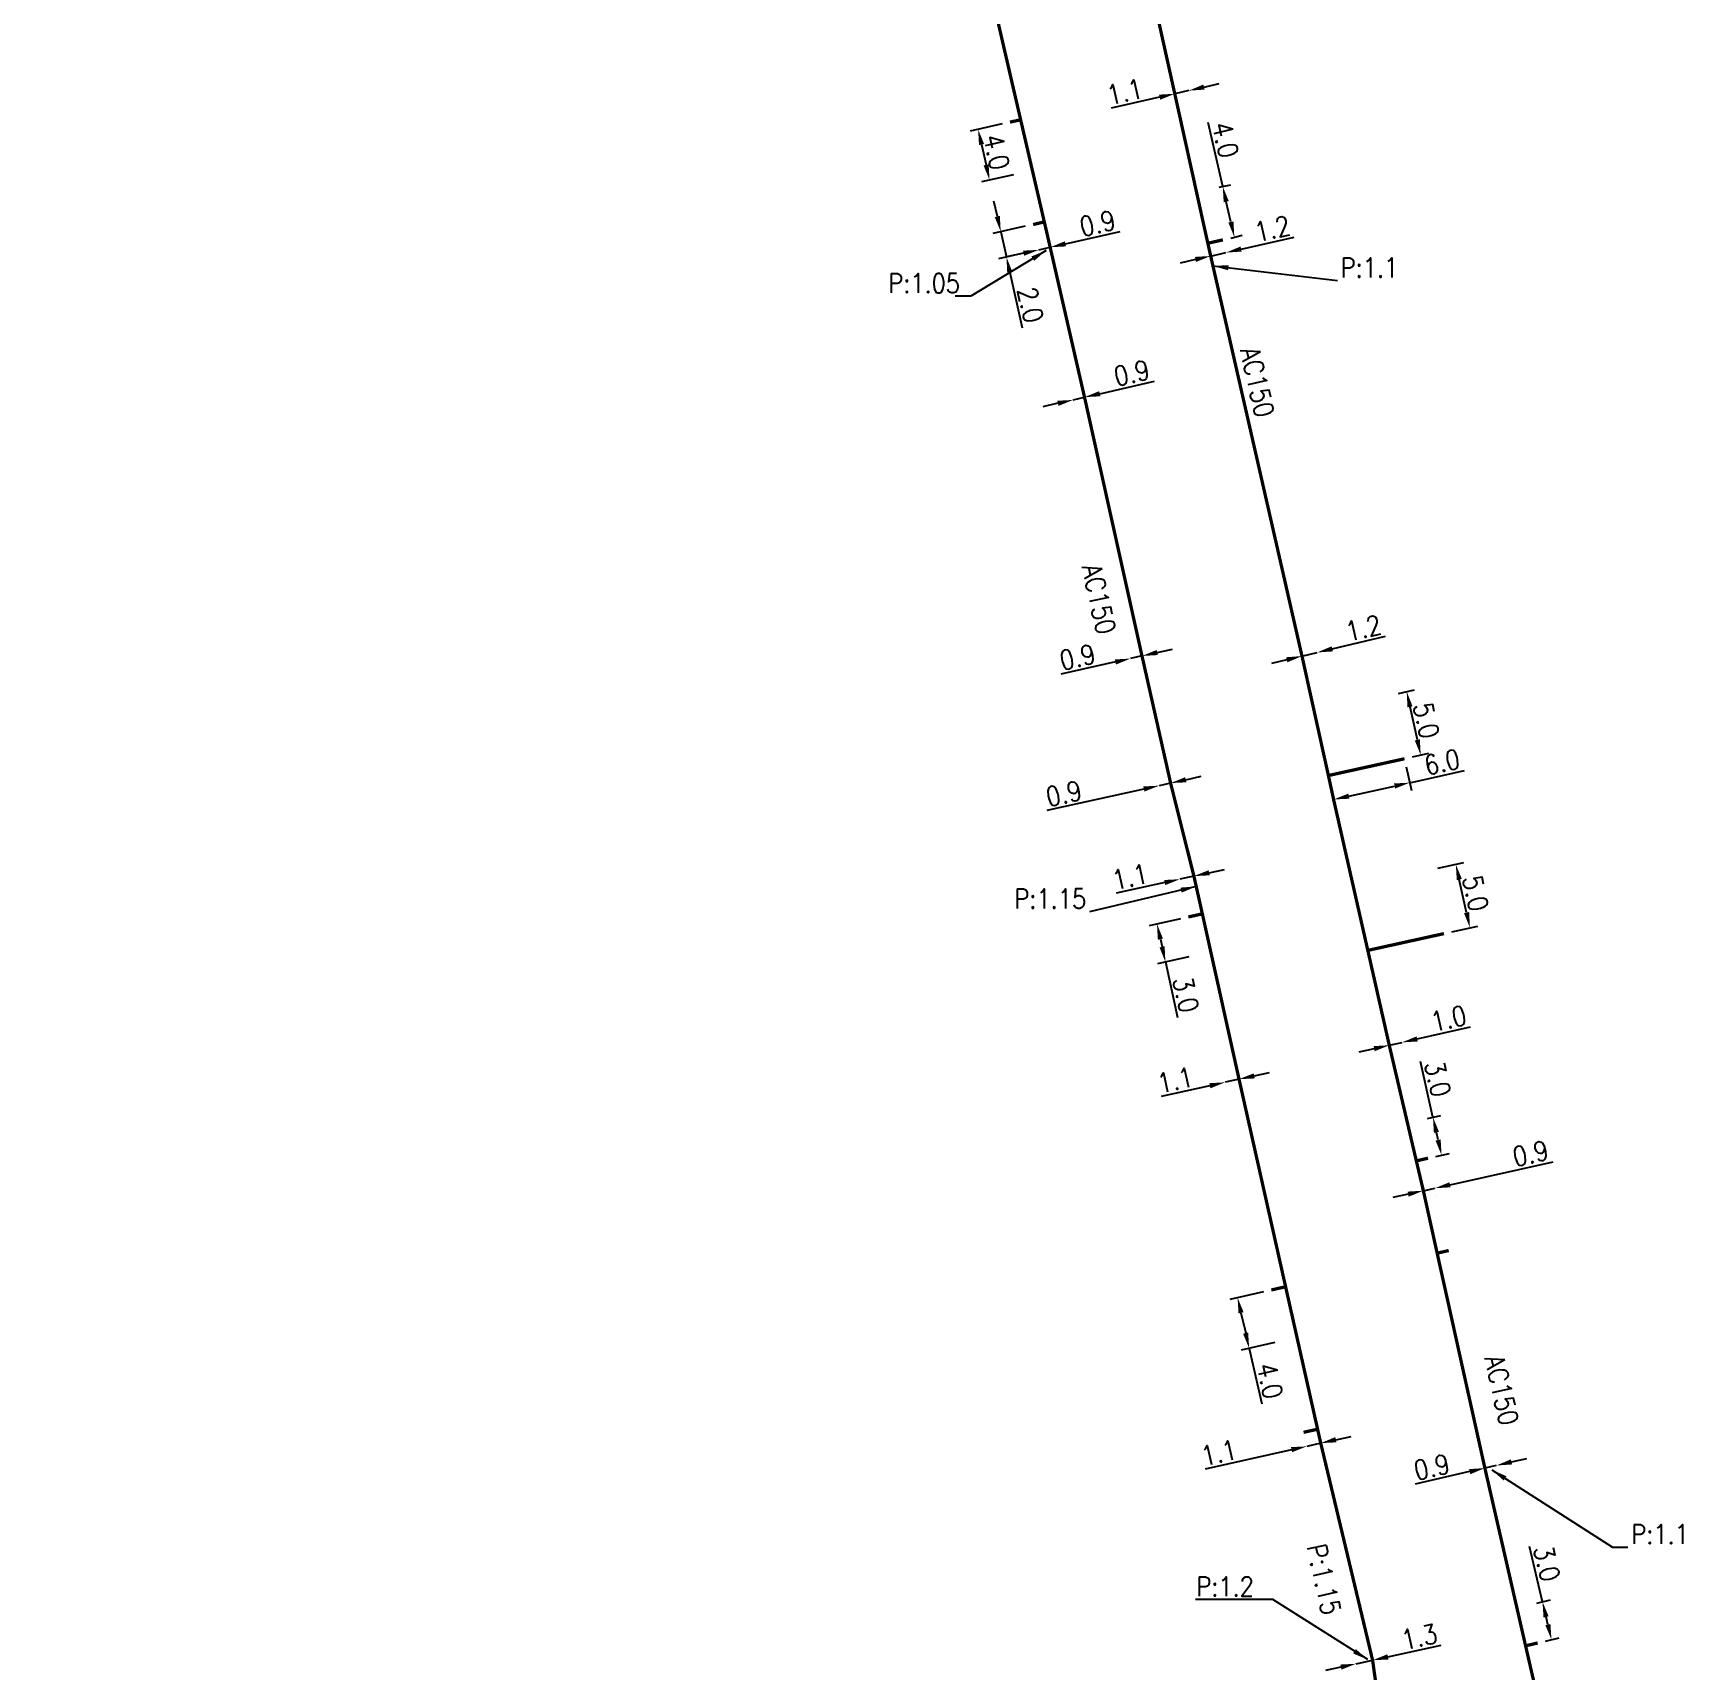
# Model space of a CAD drawing. Header units: millimetres. Extents: x 149996 to 151004, y 126998 to 128018.
# Drawn here: x 150810.6 to 150937.5, y 127098.5 to 127224.4 of the extents above; entities that cross this region are included whole.
import ezdxf

# ---------------------------------------------------------------- set-up
doc = ezdxf.new("R2010")
doc.units = ezdxf.units.MM
doc.header["$PDMODE"] = 34
doc.linetypes.add('L_100_AP', pattern=[14, 10, -1.5, 1, -1.5])
doc.linetypes.add('L_25_AP', pattern=[2000, 1000, 1000])
doc.layers.get('0').update_dxf_attribs({"linetype": 'CONTINUOUS'})
doc.layers.get('DEFPOINTS').update_dxf_attribs({"linetype": 'CONTINUOUS'})
doc.layers.add('L_140', color=3, linetype='CONTINUOUS')
doc.layers.add('L_150', color=1, linetype='CONTINUOUS')
doc.layers.add('L_170', color=7, linetype='CONTINUOUS', plot=False)
doc.styles.get("Standard").update_dxf_attribs({"font": 'romans.shx', "width": 0.85})
doc.dimstyles.get("Standard").update_dxf_attribs({"dimtxt": 1.5, "dimasz": 1.2, "dimexe": 0.625, "dimexo": 0.625, "dimgap": 0.25, "dimtad": 1, "dimdec": 1, "dimzin": 0, "dimdsep": 46, "dimtxsty": 'Standard', "dimcen": -0.5, "dimadec": 0, "dimazin": 0, "dimtfac": 1, "dimtdec": 1, "dimtmove": 0, "dimatfit": 3, "dimfxl": 0, "dimtolj": 1, "dimtzin": 0, "dimarcsym": 0})

# ---------------------------------------------------------------- blocks, each defined once
blk = doc.blocks.new('*D205')
at = {"layer": 'DEFPOINTS', "color": 0, "linetype": 'Continuous', "transparency": 16777216}
for p in [(150899.43, 127219.96), (150899.43, 127219.96), (150898.35, 127219.72)]:
    blk.add_point(p, dxfattribs=at)
at = {"layer": 'L_140', "color": 0, "linetype": 'Continuous', "lineweight": -2, "transparency": 16777216}
for p, q in [((150899.43, 127219.96), (150898.35, 127219.72)), ((150900.6, 127220.23), (150901.77, 127220.5)), ((150897.18, 127219.45), (150893.45, 127218.6))]:
    blk.add_line(p, q, dxfattribs=at)
at = {"layer": 'L_140', "color": 0, "linetype": 'Continuous', "transparency": 16777216}
for points in [[(150900.55, 127220.43), (150900.64, 127220.04), (150899.43, 127219.96)], [(150897.14, 127219.65), (150897.23, 127219.26), (150898.35, 127219.72)]]:
    blk.add_solid(points, dxfattribs=at)
at = {"layer": 'L_140', "color": 0, "linetype": 'Continuous', "transparency": 16777216, "insert": (150894.51, 127219.87), "char_height": 1.5, "attachment_point": 5, "rotation": 12.8782}
blk.add_mtext('\\A1;1.1', dxfattribs=at)
blk = doc.blocks.new('*D1281')
at = {"layer": 'DEFPOINTS', "color": 0, "linetype": 'Continuous', "transparency": 16777216}
for p in [(150917.46, 127135.41), (150918.34, 127135.6), (150918.34, 127135.6)]:
    blk.add_point(p, dxfattribs=at)
at = {"layer": 'L_140', "color": 0, "linetype": 'Continuous', "lineweight": -2, "transparency": 16777216}
for p, q in [((150919.51, 127135.86), (150927.43, 127137.64)), ((150916.29, 127135.14), (150915.12, 127134.88)), ((150917.46, 127135.41), (150918.34, 127135.6)), ((150918.47, 127134.99), (150918.47, 127134.99)), ((150917.6, 127134.8), (150917.6, 127134.8))]:
    blk.add_line(p, q, dxfattribs=at)
at = {"layer": 'L_140', "color": 0, "linetype": 'Continuous', "transparency": 16777216}
for points in [[(150916.25, 127135.34), (150916.33, 127134.95), (150917.46, 127135.41)], [(150919.47, 127136.06), (150919.55, 127135.67), (150918.34, 127135.6)]]:
    blk.add_solid(points, dxfattribs=at)
at = {"layer": 'L_140', "color": 0, "linetype": 'Continuous', "transparency": 16777216, "insert": (150925.7, 127138.27), "char_height": 1.5, "attachment_point": 5, "rotation": 12.6125}
blk.add_mtext('\\A1;0.9', dxfattribs=at)
blk = doc.blocks.new('*D1282')
at = {"layer": 'DEFPOINTS', "color": 0, "linetype": 'Continuous', "transparency": 16777216}
for p in [(150914.84, 127146.59), (150915.82, 127146.81), (150915.82, 127146.81)]:
    blk.add_point(p, dxfattribs=at)
at = {"layer": 'L_140', "color": 0, "linetype": 'Continuous', "lineweight": -2, "transparency": 16777216}
for p, q in [((150916.99, 127147.07), (150921.08, 127148)), ((150913.67, 127146.32), (150912.5, 127146.06)), ((150914.84, 127146.59), (150915.82, 127146.81))]:
    blk.add_line(p, q, dxfattribs=at)
at = {"layer": 'L_140', "color": 0, "linetype": 'Continuous', "transparency": 16777216}
for points in [[(150913.63, 127146.52), (150913.72, 127146.13), (150914.84, 127146.59)], [(150916.94, 127147.27), (150917.03, 127146.88), (150915.82, 127146.81)]]:
    blk.add_solid(points, dxfattribs=at)
at = {"layer": 'L_140', "color": 0, "linetype": 'Continuous', "transparency": 16777216, "insert": (150919.4, 127148.64), "char_height": 1.5, "attachment_point": 5, "rotation": 12.7239}
blk.add_mtext('\\A1;1.0', dxfattribs=at)
blk = doc.blocks.new('*D1283')
at = {"layer": 'DEFPOINTS', "color": 0, "linetype": 'Continuous', "transparency": 16777216}
for p in [(150908.13, 127176.5), (150909.29, 127176.78), (150909.29, 127176.78)]:
    blk.add_point(p, dxfattribs=at)
at = {"layer": 'L_140', "color": 0, "linetype": 'Continuous', "lineweight": -2, "transparency": 16777216}
for p, q in [((150910.46, 127177.05), (150914.54, 127178.02)), ((150906.96, 127176.22), (150905.79, 127175.94)), ((150908.13, 127176.5), (150909.29, 127176.78))]:
    blk.add_line(p, q, dxfattribs=at)
at = {"layer": 'L_140', "color": 0, "linetype": 'Continuous', "transparency": 16777216}
for points in [[(150910.41, 127177.25), (150910.51, 127176.86), (150909.29, 127176.78)], [(150906.91, 127176.41), (150907, 127176.02), (150908.13, 127176.5)]]:
    blk.add_solid(points, dxfattribs=at)
at = {"layer": 'L_140', "color": 0, "linetype": 'Continuous', "transparency": 16777216, "insert": (150912.85, 127178.65), "char_height": 1.5, "attachment_point": 5, "rotation": 13.3905}
blk.add_mtext('\\A1;1.2', dxfattribs=at)
blk = doc.blocks.new('*D1284')
at = {"layer": 'DEFPOINTS', "color": 0, "linetype": 'Continuous', "transparency": 16777216}
for p in [(150901.11, 127207.25), (150902.28, 127207.51), (150902.28, 127207.51)]:
    blk.add_point(p, dxfattribs=at)
at = {"layer": 'L_140', "color": 0, "linetype": 'Continuous', "lineweight": -2, "transparency": 16777216}
for p, q in [((150903.45, 127207.78), (150907.53, 127208.71)), ((150901.11, 127207.25), (150902.28, 127207.51)), ((150899.94, 127206.98), (150898.77, 127206.71))]:
    blk.add_line(p, q, dxfattribs=at)
at = {"layer": 'L_140', "color": 0, "linetype": 'Continuous', "transparency": 16777216}
for points in [[(150899.9, 127207.18), (150899.98, 127206.79), (150901.11, 127207.25)], [(150903.41, 127207.98), (150903.49, 127207.59), (150902.28, 127207.51)]]:
    blk.add_solid(points, dxfattribs=at)
at = {"layer": 'L_140', "color": 0, "linetype": 'Continuous', "transparency": 16777216, "insert": (150905.85, 127209.35), "char_height": 1.5, "attachment_point": 5, "rotation": 12.8422}
blk.add_mtext('\\A1;1.2', dxfattribs=at)
blk = doc.blocks.new('*D1291')
at = {"layer": 'DEFPOINTS', "color": 0, "linetype": 'Continuous', "transparency": 16777216}
for p in [(150909.57, 127116.01), (150908.49, 127115.76), (150908.49, 127115.76)]:
    blk.add_point(p, dxfattribs=at)
at = {"layer": 'L_150', "color": 0, "linetype": 'Continuous', "lineweight": -2, "transparency": 16777216}
for p, q in [((150908.36, 127116.37), (150908.36, 127116.37)), ((150909.57, 127116.01), (150908.49, 127115.76)), ((150909.43, 127116.62), (150909.43, 127116.62)), ((150910.74, 127116.27), (150911.91, 127116.53)), ((150907.32, 127115.5), (150900.69, 127114))]:
    blk.add_line(p, q, dxfattribs=at)
at = {"layer": 'L_150', "color": 0, "linetype": 'Continuous', "transparency": 16777216}
for points in [[(150910.69, 127116.47), (150910.78, 127116.07), (150909.57, 127116.01)], [(150907.28, 127115.7), (150907.37, 127115.31), (150908.49, 127115.76)]]:
    blk.add_solid(points, dxfattribs=at)
at = {"layer": 'L_150', "color": 0, "linetype": 'Continuous', "transparency": 16777216, "insert": (150901.75, 127115.27), "char_height": 1.5, "attachment_point": 5, "rotation": 12.7083}
blk.add_mtext('\\A1;1.1', dxfattribs=at)
blk = doc.blocks.new('*D1292')
at = {"layer": 'DEFPOINTS', "color": 0, "linetype": 'Continuous', "transparency": 16777216}
for p in [(150898.75, 127159.35), (150898.75, 127159.35), (150899.82, 127159.59)]:
    blk.add_point(p, dxfattribs=at)
at = {"layer": 'L_150', "color": 0, "linetype": 'Continuous', "lineweight": -2, "transparency": 16777216}
for p, q in [((150897.58, 127159.09), (150893.84, 127158.27)), ((150899.82, 127159.59), (150898.75, 127159.35)), ((150901, 127159.85), (150902.17, 127160.1))]:
    blk.add_line(p, q, dxfattribs=at)
at = {"layer": 'L_150', "color": 0, "linetype": 'Continuous', "transparency": 16777216}
for points in [[(150897.54, 127159.29), (150897.62, 127158.9), (150898.75, 127159.35)], [(150900.95, 127160.04), (150901.04, 127159.65), (150899.82, 127159.59)]]:
    blk.add_solid(points, dxfattribs=at)
at = {"layer": 'L_150', "color": 0, "linetype": 'Continuous', "transparency": 16777216, "insert": (150894.91, 127159.53), "char_height": 1.5, "attachment_point": 5, "rotation": 12.46}
blk.add_mtext('\\A1;1.1', dxfattribs=at)
blk = doc.blocks.new('*D1293')
at = {"layer": 'DEFPOINTS', "color": 0, "linetype": 'Continuous', "transparency": 16777216}
for p in [(150903.29, 127143.98), (150902.22, 127143.74), (150902.22, 127143.74)]:
    blk.add_point(p, dxfattribs=at)
at = {"layer": 'L_150', "color": 0, "linetype": 'Continuous', "lineweight": -2, "transparency": 16777216}
for p, q in [((150903.29, 127143.98), (150902.22, 127143.74)), ((150904.46, 127144.24), (150905.63, 127144.5)), ((150901.04, 127143.48), (150897.31, 127142.65))]:
    blk.add_line(p, q, dxfattribs=at)
at = {"layer": 'L_150', "color": 0, "linetype": 'Continuous', "transparency": 16777216}
for points in [[(150904.42, 127144.43), (150904.5, 127144.04), (150903.29, 127143.98)], [(150901, 127143.67), (150901.09, 127143.28), (150902.22, 127143.74)]]:
    blk.add_solid(points, dxfattribs=at)
at = {"layer": 'L_150', "color": 0, "linetype": 'Continuous', "transparency": 16777216, "insert": (150898.38, 127143.91), "char_height": 1.5, "attachment_point": 5, "rotation": 12.5495}
blk.add_mtext('\\A1;1.1', dxfattribs=at)
blk = doc.blocks.new('*D1294')
at = {"layer": 'DEFPOINTS', "color": 0, "linetype": 'Continuous', "transparency": 16777216}
for p in [(150898.03, 127166.74), (150897.15, 127166.54), (150897.15, 127166.54)]:
    blk.add_point(p, dxfattribs=at)
at = {"layer": 'L_150', "color": 0, "linetype": 'Continuous', "lineweight": -2, "transparency": 16777216}
for p, q in [((150898.03, 127166.74), (150897.15, 127166.54)), ((150899.2, 127167), (150900.37, 127167.26)), ((150895.98, 127166.28), (150888.52, 127164.62))]:
    blk.add_line(p, q, dxfattribs=at)
at = {"layer": 'L_150', "color": 0, "linetype": 'Continuous', "transparency": 16777216}
for points in [[(150899.15, 127167.19), (150899.24, 127166.8), (150898.03, 127166.74)], [(150895.93, 127166.48), (150896.02, 127166.09), (150897.15, 127166.54)]]:
    blk.add_solid(points, dxfattribs=at)
at = {"layer": 'L_150', "color": 0, "linetype": 'Continuous', "transparency": 16777216, "insert": (150889.82, 127165.93), "char_height": 1.5, "attachment_point": 5, "rotation": 12.5687}
blk.add_mtext('\\A1;0.9', dxfattribs=at)
blk = doc.blocks.new('*D1295')
at = {"layer": 'DEFPOINTS', "color": 0, "linetype": 'Continuous', "transparency": 16777216}
for p in [(150894.95, 127176.31), (150894.95, 127176.31), (150895.83, 127176.51)]:
    blk.add_point(p, dxfattribs=at)
at = {"layer": 'L_150', "color": 0, "linetype": 'Continuous', "lineweight": -2, "transparency": 16777216}
for p, q in [((150897, 127176.78), (150898.17, 127177.04)), ((150893.78, 127176.05), (150889.58, 127175.1)), ((150895.83, 127176.51), (150894.95, 127176.31))]:
    blk.add_line(p, q, dxfattribs=at)
at = {"layer": 'L_150', "color": 0, "linetype": 'Continuous', "transparency": 16777216}
for points in [[(150896.96, 127176.97), (150897.05, 127176.58), (150895.83, 127176.51)], [(150893.74, 127176.24), (150893.83, 127175.85), (150894.95, 127176.31)]]:
    blk.add_solid(points, dxfattribs=at)
at = {"layer": 'L_150', "color": 0, "linetype": 'Continuous', "transparency": 16777216, "insert": (150890.87, 127176.42), "char_height": 1.5, "attachment_point": 5, "rotation": 12.7237}
blk.add_mtext('\\A1;0.9', dxfattribs=at)
blk = doc.blocks.new('*D1309')
at = {"layer": 'DEFPOINTS', "color": 0, "linetype": 'Continuous', "transparency": 16777216}
for p in [(150922.19, 127114.09), (150923.07, 127114.29), (150923.07, 127114.29)]:
    blk.add_point(p, dxfattribs=at)
at = {"layer": 'L_140', "color": 0, "linetype": 'Continuous', "lineweight": -2, "transparency": 16777216}
for p, q in [((150924.24, 127114.56), (150925.41, 127114.83)), ((150921.02, 127113.82), (150916.82, 127112.85)), ((150923.07, 127114.29), (150922.19, 127114.09)), ((150922.33, 127113.48), (150922.33, 127113.48)), ((150923.21, 127113.68), (150923.21, 127113.68))]:
    blk.add_line(p, q, dxfattribs=at)
at = {"layer": 'L_140', "color": 0, "linetype": 'Continuous', "transparency": 16777216}
for points in [[(150924.19, 127114.76), (150924.28, 127114.37), (150923.07, 127114.29)], [(150920.98, 127114.01), (150921.07, 127113.62), (150922.19, 127114.09)]]:
    blk.add_solid(points, dxfattribs=at)
at = {"layer": 'L_140', "color": 0, "linetype": 'Continuous', "transparency": 16777216, "insert": (150918.11, 127114.17), "char_height": 1.5, "attachment_point": 5, "rotation": 13.0365}
blk.add_mtext('\\A1;0.9', dxfattribs=at)
blk = doc.blocks.new('*D1310')
at = {"layer": 'DEFPOINTS', "color": 0, "linetype": 'Continuous', "transparency": 16777216}
for p in [(150887.89, 127207.72), (150887.89, 127207.72), (150888.77, 127207.92)]:
    blk.add_point(p, dxfattribs=at)
at = {"layer": 'L_150', "color": 0, "linetype": 'Continuous', "lineweight": -2, "transparency": 16777216}
for p, q in [((150889.94, 127208.18), (150894.15, 127209.13)), ((150886.72, 127207.46), (150885.55, 127207.2)), ((150887.89, 127207.72), (150888.77, 127207.92))]:
    blk.add_line(p, q, dxfattribs=at)
at = {"layer": 'L_150', "color": 0, "linetype": 'Continuous', "transparency": 16777216}
for points in [[(150886.68, 127207.66), (150886.77, 127207.27), (150887.89, 127207.72)], [(150889.9, 127208.38), (150889.99, 127207.99), (150888.77, 127207.92)]]:
    blk.add_solid(points, dxfattribs=at)
at = {"layer": 'L_150', "color": 0, "linetype": 'Continuous', "transparency": 16777216, "insert": (150892.41, 127209.76), "char_height": 1.5, "attachment_point": 5, "rotation": 12.6398}
blk.add_mtext('\\A1;0.9', dxfattribs=at)
blk = doc.blocks.new('*D1311')
at = {"layer": 'DEFPOINTS', "color": 0, "linetype": 'Continuous', "transparency": 16777216}
for p in [(150890.54, 127196.19), (150890.54, 127196.19), (150891.41, 127196.4)]:
    blk.add_point(p, dxfattribs=at)
at = {"layer": 'L_150', "color": 0, "linetype": 'Continuous', "lineweight": -2, "transparency": 16777216}
for p, q in [((150892.58, 127196.66), (150896.78, 127197.63)), ((150889.37, 127195.93), (150888.2, 127195.66)), ((150890.54, 127196.19), (150891.41, 127196.4))]:
    blk.add_line(p, q, dxfattribs=at)
at = {"layer": 'L_150', "color": 0, "linetype": 'Continuous', "transparency": 16777216}
for points in [[(150889.32, 127196.12), (150889.41, 127195.73), (150890.54, 127196.19)], [(150892.54, 127196.86), (150892.63, 127196.47), (150891.41, 127196.4)]]:
    blk.add_solid(points, dxfattribs=at)
at = {"layer": 'L_150', "color": 0, "linetype": 'Continuous', "transparency": 16777216, "insert": (150895.04, 127198.26), "char_height": 1.5, "attachment_point": 5, "rotation": 12.9404}
blk.add_mtext('\\A1;0.9', dxfattribs=at)
blk = doc.blocks.new('*D1313')
at = {"layer": 'DEFPOINTS', "color": 0, "linetype": 'Continuous', "transparency": 16777216}
for p in [(150912.29, 127099.05), (150912.29, 127099.05), (150913.56, 127099.32)]:
    blk.add_point(p, dxfattribs=at)
at = {"layer": 'L_150', "color": 0, "linetype": 'Continuous', "lineweight": -2, "transparency": 16777216}
for p, q in [((150914.73, 127099.58), (150918.83, 127100.47)), ((150911.12, 127098.79), (150909.95, 127098.54)), ((150912.29, 127099.05), (150913.56, 127099.32))]:
    blk.add_line(p, q, dxfattribs=at)
at = {"layer": 'L_150', "color": 0, "linetype": 'Continuous', "transparency": 16777216}
for points in [[(150914.69, 127099.78), (150914.78, 127099.38), (150913.56, 127099.32)], [(150911.08, 127098.99), (150911.16, 127098.6), (150912.29, 127099.05)]]:
    blk.add_solid(points, dxfattribs=at)
at = {"layer": 'L_150', "color": 0, "linetype": 'Continuous', "transparency": 16777216, "insert": (150917.15, 127101.13), "char_height": 1.5, "attachment_point": 5, "rotation": 12.2929}
blk.add_mtext('\\A1;1.3', dxfattribs=at)
blk = doc.blocks.new('*D1360')
at = {"layer": 'DEFPOINTS', "color": 0, "linetype": 'Continuous', "transparency": 16777216}
for p in [(150901.16, 127212.39), (150902.04, 127212.59), (150902.05, 127208.49)]:
    blk.add_point(p, dxfattribs=at)
at = {"layer": 'L_170', "color": 0, "linetype": 'Continuous', "lineweight": -2, "transparency": 16777216}
for p, q in [((150902.04, 127212.59), (150900.91, 127217.5)), ((150901.77, 127212.53), (150902.65, 127212.73)), ((150902.67, 127209.87), (150902.31, 127211.42)), ((150902.66, 127208.63), (150903.54, 127208.84))]:
    blk.add_line(p, q, dxfattribs=at)
at = {"layer": 'L_170', "color": 0, "linetype": 'Continuous', "transparency": 16777216}
for points in [[(150902.5, 127211.47), (150902.11, 127211.38), (150902.04, 127212.59)], [(150902.86, 127209.91), (150902.47, 127209.82), (150902.93, 127208.7)]]:
    blk.add_solid(points, dxfattribs=at)
at = {"layer": 'L_170', "color": 0, "linetype": 'Continuous', "transparency": 16777216, "insert": (150902.24, 127216.18), "char_height": 1.5, "attachment_point": 5, "rotation": 282.9647}
blk.add_mtext('\\A1;4.0', dxfattribs=at)
blk = doc.blocks.new('*D1361')
at = {"layer": 'DEFPOINTS', "color": 0, "linetype": 'Continuous', "transparency": 16777216}
for p in [(150914.93, 127173.5), (150916.18, 127173.77), (150916.01, 127168.61)]:
    blk.add_point(p, dxfattribs=at)
at = {"layer": 'L_170', "color": 0, "linetype": 'Continuous', "lineweight": -2, "transparency": 16777216}
for p, q in [((150915.54, 127173.63), (150916.79, 127173.91)), ((150917, 127170.06), (150916.44, 127172.6)), ((150916.62, 127168.75), (150917.87, 127169.03))]:
    blk.add_line(p, q, dxfattribs=at)
at = {"layer": 'L_170', "color": 0, "linetype": 'Continuous', "transparency": 16777216}
for points in [[(150916.63, 127172.64), (150916.24, 127172.56), (150916.18, 127173.77)], [(150917.19, 127170.1), (150916.8, 127170.02), (150917.26, 127168.89)]]:
    blk.add_solid(points, dxfattribs=at)
at = {"layer": 'L_170', "color": 0, "linetype": 'Continuous', "transparency": 16777216, "insert": (150917.69, 127171.55), "char_height": 1.5, "attachment_point": 5, "rotation": 282.4957}
blk.add_mtext('\\A1;5.0', dxfattribs=at)
blk = doc.blocks.new('*D1362')
at = {"layer": 'DEFPOINTS', "color": 0, "linetype": 'Continuous', "transparency": 16777216}
for p in [(150916.01, 127168.61), (150916.42, 127166.77), (150910.56, 127165.48)]:
    blk.add_point(p, dxfattribs=at)
at = {"layer": 'L_140', "color": 0, "linetype": 'Continuous', "lineweight": -2, "transparency": 16777216}
for p, q in [((150916.15, 127168), (150916.56, 127166.16)), ((150916.42, 127166.77), (150920.63, 127167.71)), ((150911.74, 127165.74), (150915.25, 127166.51))]:
    blk.add_line(p, q, dxfattribs=at)
at = {"layer": 'L_140', "color": 0, "linetype": 'Continuous', "transparency": 16777216}
for points in [[(150915.21, 127166.71), (150915.29, 127166.32), (150916.42, 127166.77)], [(150911.69, 127165.93), (150911.78, 127165.54), (150910.56, 127165.48)]]:
    blk.add_solid(points, dxfattribs=at)
at = {"layer": 'L_140', "color": 0, "linetype": 'Continuous', "transparency": 16777216, "insert": (150918.9, 127168.35), "char_height": 1.5, "attachment_point": 5, "rotation": 12.4957}
blk.add_mtext('\\A1;6.0', dxfattribs=at)
blk = doc.blocks.new('*D1363')
at = {"layer": 'DEFPOINTS', "color": 0, "linetype": 'Continuous', "transparency": 16777216}
for p in [(150919.96, 127160.49), (150917.96, 127160.05), (150919.04, 127155.17)]:
    blk.add_point(p, dxfattribs=at)
at = {"layer": 'L_170', "color": 0, "linetype": 'Continuous', "lineweight": -2, "transparency": 16777216}
for p, q in [((150918.57, 127160.19), (150920.57, 127160.63)), ((150920.78, 127156.78), (150920.22, 127159.32)), ((150919.65, 127155.31), (150921.65, 127155.75))]:
    blk.add_line(p, q, dxfattribs=at)
at = {"layer": 'L_170', "color": 0, "linetype": 'Continuous', "transparency": 16777216}
for points in [[(150920.42, 127159.37), (150920.03, 127159.28), (150919.96, 127160.49)], [(150920.98, 127156.83), (150920.59, 127156.74), (150921.04, 127155.61)]]:
    blk.add_solid(points, dxfattribs=at)
at = {"layer": 'L_170', "color": 0, "linetype": 'Continuous', "transparency": 16777216, "insert": (150921.48, 127158.27), "char_height": 1.5, "attachment_point": 5, "rotation": 282.4223}
blk.add_mtext('\\A1;5.0', dxfattribs=at)
blk = doc.blocks.new('*D1364')
at = {"layer": 'DEFPOINTS', "color": 0, "linetype": 'Continuous', "transparency": 16777216}
for p in [(150917.17, 127140.83), (150918.2, 127141.06), (150917.82, 127137.91)]:
    blk.add_point(p, dxfattribs=at)
at = {"layer": 'L_170', "color": 0, "linetype": 'Continuous', "lineweight": -2, "transparency": 16777216}
for p, q in [((150918.2, 127141.06), (150917.25, 127145.33)), ((150917.78, 127140.97), (150918.81, 127141.2)), ((150918.59, 127139.31), (150918.46, 127139.89)), ((150918.43, 127138.04), (150919.47, 127138.27))]:
    blk.add_line(p, q, dxfattribs=at)
at = {"layer": 'L_170', "color": 0, "linetype": 'Continuous', "transparency": 16777216}
for points in [[(150918.66, 127139.94), (150918.27, 127139.85), (150918.2, 127141.06)], [(150918.79, 127139.35), (150918.4, 127139.26), (150918.86, 127138.14)]]:
    blk.add_solid(points, dxfattribs=at)
at = {"layer": 'L_170', "color": 0, "linetype": 'Continuous', "transparency": 16777216, "insert": (150918.57, 127144), "char_height": 1.5, "attachment_point": 5, "rotation": 282.613}
blk.add_mtext('\\A1;3.0', dxfattribs=at)
blk = doc.blocks.new('*D1365')
at = {"layer": 'DEFPOINTS', "color": 0, "linetype": 'Continuous', "transparency": 16777216}
for p in [(150925.57, 127103.57), (150926.62, 127103.82), (150926.25, 127100.65)]:
    blk.add_point(p, dxfattribs=at)
at = {"layer": 'L_170', "color": 0, "linetype": 'Continuous', "lineweight": -2, "transparency": 16777216}
for p, q in [((150926.62, 127103.82), (150925.62, 127108.07)), ((150926.18, 127103.71), (150927.23, 127103.96)), ((150927.03, 127102.07), (150926.89, 127102.65)), ((150926.86, 127100.79), (150927.91, 127101.04))]:
    blk.add_line(p, q, dxfattribs=at)
at = {"layer": 'L_170', "color": 0, "linetype": 'Continuous', "transparency": 16777216}
for points in [[(150927.09, 127102.7), (150926.7, 127102.6), (150926.62, 127103.82)], [(150927.23, 127102.11), (150926.84, 127102.02), (150927.31, 127100.9)]]:
    blk.add_solid(points, dxfattribs=at)
at = {"layer": 'L_170', "color": 0, "linetype": 'Continuous', "transparency": 16777216, "insert": (150926.96, 127106.76), "char_height": 1.5, "attachment_point": 5, "rotation": 283.2256}
blk.add_mtext('\\A1;3.0', dxfattribs=at)
blk = doc.blocks.new('*D1369')
at = {"layer": 'DEFPOINTS', "color": 0, "linetype": 'Continuous', "transparency": 16777216}
for p in [(150885.68, 127217.54), (150886.57, 127213.63), (150884.11, 127213.08)]:
    blk.add_point(p, dxfattribs=at)
at = {"layer": 'L_170', "color": 0, "linetype": 'Continuous', "lineweight": -2, "transparency": 16777216}
for p, q in [((150885.07, 127217.4), (150882.62, 127216.85)), ((150883.5, 127215.82), (150883.85, 127214.25)), ((150885.96, 127213.49), (150883.5, 127212.94))]:
    blk.add_line(p, q, dxfattribs=at)
at = {"layer": 'L_170', "color": 0, "linetype": 'Continuous', "transparency": 16777216}
for points in [[(150883.69, 127215.86), (150883.3, 127215.78), (150883.23, 127216.99)], [(150884.04, 127214.29), (150883.65, 127214.21), (150884.11, 127213.08)]]:
    blk.add_solid(points, dxfattribs=at)
at = {"layer": 'L_170', "color": 0, "linetype": 'Continuous', "transparency": 16777216, "insert": (150884.65, 127215.25), "char_height": 1.5, "attachment_point": 5, "rotation": 282.6398}
blk.add_mtext('\\A1;4.0', dxfattribs=at)
blk = doc.blocks.new('*D1370')
at = {"layer": 'DEFPOINTS', "color": 0, "linetype": 'Continuous', "transparency": 16777216}
for p in [(150887.46, 127209.67), (150887.89, 127207.72), (150885.41, 127207.17)]:
    blk.add_point(p, dxfattribs=at)
at = {"layer": 'L_170', "color": 0, "linetype": 'Continuous', "lineweight": -2, "transparency": 16777216}
for p, q in [((150884.71, 127210.29), (150884.44, 127211.46)), ((150886.85, 127209.54), (150884.36, 127208.98)), ((150884.97, 127209.12), (150885.41, 127207.17)), ((150887.28, 127207.59), (150884.8, 127207.03)), ((150885.67, 127205.99), (150886.63, 127201.73))]:
    blk.add_line(p, q, dxfattribs=at)
at = {"layer": 'L_170', "color": 0, "linetype": 'Continuous', "transparency": 16777216}
for points in [[(150884.9, 127210.33), (150884.51, 127210.24), (150884.97, 127209.12)], [(150885.86, 127206.04), (150885.47, 127205.95), (150885.41, 127207.17)]]:
    blk.add_solid(points, dxfattribs=at)
at = {"layer": 'L_170', "color": 0, "linetype": 'Continuous', "transparency": 16777216, "insert": (150887.25, 127203.5), "char_height": 1.5, "attachment_point": 5, "rotation": 282.6398}
blk.add_mtext('\\A1;2.0', dxfattribs=at)
blk = doc.blocks.new('*D1373')
at = {"layer": 'DEFPOINTS', "color": 0, "linetype": 'Continuous', "transparency": 16777216}
for p in [(150899.39, 127156.45), (150897.63, 127152.99), (150900.04, 127153.52)]:
    blk.add_point(p, dxfattribs=at)
at = {"layer": 'L_170', "color": 0, "linetype": 'Continuous', "lineweight": -2, "transparency": 16777216}
for p, q in [((150898.78, 127156.31), (150896.37, 127155.78)), ((150897.24, 127154.74), (150897.37, 127154.16)), ((150899.43, 127153.38), (150897.02, 127152.85)), ((150897.63, 127152.99), (150898.57, 127148.72))]:
    blk.add_line(p, q, dxfattribs=at)
at = {"layer": 'L_170', "color": 0, "linetype": 'Continuous', "transparency": 16777216}
for points in [[(150897.44, 127154.79), (150897.05, 127154.7), (150896.98, 127155.92)], [(150897.57, 127154.2), (150897.18, 127154.11), (150897.63, 127152.99)]]:
    blk.add_solid(points, dxfattribs=at)
at = {"layer": 'L_170', "color": 0, "linetype": 'Continuous', "transparency": 16777216, "insert": (150899.21, 127150.48), "char_height": 1.5, "attachment_point": 5, "rotation": 282.46}
blk.add_mtext('\\A1;3.0', dxfattribs=at)
blk = doc.blocks.new('*D1374')
at = {"layer": 'DEFPOINTS', "color": 0, "linetype": 'Continuous', "transparency": 16777216}
for p in [(150905.77, 127127.78), (150906.66, 127123.89), (150904.07, 127123.29)]:
    blk.add_point(p, dxfattribs=at)
at = {"layer": 'L_170', "color": 0, "linetype": 'Continuous', "lineweight": -2, "transparency": 16777216}
for p, q in [((150905.16, 127127.65), (150902.57, 127127.05)), ((150903.44, 127126.02), (150903.8, 127124.46)), ((150906.05, 127123.75), (150903.46, 127123.15)), ((150904.07, 127123.29), (150905.04, 127119.03))]:
    blk.add_line(p, q, dxfattribs=at)
at = {"layer": 'L_170', "color": 0, "linetype": 'Continuous', "transparency": 16777216}
for points in [[(150903.64, 127126.07), (150903.25, 127125.98), (150903.18, 127127.19)], [(150903.99, 127124.51), (150903.6, 127124.42), (150904.07, 127123.29)]]:
    blk.add_solid(points, dxfattribs=at)
at = {"layer": 'L_170', "color": 0, "linetype": 'Continuous', "transparency": 16777216, "insert": (150905.66, 127120.8), "char_height": 1.5, "attachment_point": 5, "rotation": 282.8605}
blk.add_mtext('\\A1;4.0', dxfattribs=at)

msp = doc.modelspace()

# ---------------------------------------------------------------- linework, layer by layer
at = {"linetype": 'Continuous', "const_width": 0.25, "flags": 128}
msp.add_lwpolyline([(150908.25, 127116.84), (150909.33, 127117.08)], dxfattribs=at)
at = {"layer": 'L_140', "linetype": 'L_100_AP', "flags": 128}
msp.add_lwpolyline([(150948.32, 127000, 0.25, 0.25, 0), (150947.39, 127004.02, 0.25, 0.25, 0), (150943.73, 127019.95, 0.25, 0.25, 0), (150943.06, 127022.88, 0.25, 0.25, 0), (150941.55, 127028.65, 0.25, 0.25, 0), (150938.24, 127043.65, 0.25, 0.25, 0), (150936.86, 127049.74, 0.25, 0.25, 0), (150933.52, 127064.57, 0.25, 0.25, 0), (150932.64, 127068.48, 0.25, 0.25, 0), (150930.07, 127079.72, 0.25, 0.25, 0), (150929.83, 127080.8, 0.25, 0.25, 0), (150925.32, 127100.43, 0.25, 0.25, 0), (150922.19, 127114.09, 0.25, 0.25, 0), (150918.52, 127130.61, 0.25, 0.25, 0), (150917.46, 127135.41, 0.25, 0.25, 0), (150916.92, 127137.7, 0.25, 0.25, 0), (150914.84, 127146.59, 0.25, 0.25, 0), (150913.19, 127153.88, 0.25, 0.25, 0), (150910.56, 127165.48, 0.25, 0.25, 0), (150910.16, 127167.32, 0.25, 0.25, 0), (150908.13, 127176.5, 0.25, 0.25, 0), (150901.11, 127207.25, 0.25, 0.25, 0), (150900.89, 127208.23, 0.25, 0.25, 0), (150898.35, 127219.72, 0.25, 0.25, 0), (150895, 127234.78, 0.25, 0.25, 0), (150893.04, 127243.48, 0.25, 0.25, 0), (150891.21, 127250.93, 0.25, 0.25, 0), (150891.21, 127250.93, 0.25, 0.25, 0), (150891.21, 127250.93, 0.25, 0.25, 0), (150888.59, 127261.59, 0.25, 0.25, 0), (150883.04, 127287.66, 0.25, 0.25, 0), (150878.69, 127307.57, 0.25, 0.25, 0), (150876.97, 127315.44, 0.25, 0.25, 0), (150876.8, 127316.13, 0.25, 0.25, 0), (150875.07, 127323.27, 0.25, 0.25, 0), (150871.92, 127337.67, 0.25, 0.25, 0), (150869.93, 127346.24, 0.25, 0.25, 0), (150863.77, 127373.93, 0.25, 0.25, 0), (150861.29, 127384.9, 0.25, 0.25, 0), (150858.45, 127397.33, 0.25, 0.25, 0), (150851.9, 127426.53, 0.25, 0.25, 0), (150849.83, 127436.26, 0.25, 0.25, 0), (150847.64, 127445.43, 0.25, 0.25, 0), (150846.62, 127449.35, 0.25, 0.25, 0), (150841.6, 127472.53, 0.25, 0.25, 0), (150840.83, 127475.76, 0.25, 0.25, 0), (150843.07, 127476.37, 0.25, 0.25, 0), (150845.69, 127477.11, 0.25, 0.25, 0), (150847.24, 127473.42, 0.25, 0.25, 0), (150853.84, 127476.25, 0, 0, 0)], format="xyseb", dxfattribs=at)
at = {"layer": 'L_150', "linetype": 'L_25_AP', "flags": 128}
msp.add_lwpolyline([(150936.15, 127000, 0.25, 0.25, 0), (150934.59, 127006.78, 0.25, 0.25, 0), (150933.6, 127011.04, 0.25, 0.25, 0), (150930.83, 127023.68, 0.25, 0.25, 0), (150929.37, 127030.34, 0.25, 0.25, 0), (150929.37, 127030.34, 0.25, 0.25, 0), (150927.19, 127039.76, 0.25, 0.25, 0), (150926.47, 127042.87, 0.25, 0.25, 0), (150925.49, 127047.11, 0.25, 0.25, 0), (150924.83, 127049.98, 0.25, 0.25, 0), (150918.65, 127077.22, 0.25, 0.25, 0), (150917.34, 127082.63, 0.25, 0.25, 0), (150915.02, 127092.18, 0.25, 0.25, 0), (150913.92, 127096.73, 0.25, 0.25, 0), (150913.56, 127099.32, 0.25, 0.25, 0), (150909.57, 127116.01, 0.25, 0.25, 0), (150909.33, 127117.08, 0.25, 0.25, 0), (150906.87, 127128.03, 0.25, 0.25, 0), (150903.29, 127143.98, 0.25, 0.25, 0), (150900.47, 127156.69, 0.25, 0.25, 0), (150899.82, 127159.59, 0.25, 0.25, 0), (150898.03, 127166.74, 0.25, 0.25, 0), (150895.83, 127176.51, 0.25, 0.25, 0), (150891.41, 127196.4, 0.25, 0.25, 0), (150888.77, 127207.92, 0.25, 0.25, 0), (150888.32, 127209.87, 0.25, 0.25, 0), (150886.5, 127217.72, 0.25, 0.25, 0), (150884.3, 127227.22, 0.25, 0.25, 0), (150883.11, 127232.89, 0.25, 0.25, 0), (150880.36, 127244.07, 0.25, 0.25, 0), (150879.36, 127248.34, 0.25, 0.25, 0), (150878.98, 127250.86, 0.25, 0.25, 0), (150876.01, 127262.88, 0.25, 0.25, 0), (150873.35, 127274.95, 0.25, 0.25, 0), (150871.54, 127282.6, 0.25, 0.25, 0), (150869.13, 127294.01, 0.25, 0.25, 0), (150867.36, 127303.59, 0.25, 0.25, 0), (150864.9, 127316.13, 0.25, 0.25, 0), (150862.88, 127325.28, 0.25, 0.25, 0), (150855.44, 127358.18, 0.25, 0.25, 0), (150853.24, 127368.34, 0.25, 0.25, 0), (150847.67, 127393.74, 0.25, 0.25, 0), (150845.09, 127404.64, 0.25, 0.25, 0), (150844, 127409.27, 0.25, 0.25, 0), (150842.95, 127414.08, 0.25, 0.25, 0), (150839.44, 127430.25, 0.25, 0.25, 0), (150836.52, 127443.25, 0.25, 0.25, 0), (150834.62, 127451.72, 0.25, 0.25, 0), (150831.6, 127464.1, 0.25, 0.25, 0), (150830.04, 127471.18, 0.25, 0.25, 0), (150830.04, 127471.18, 0.25, 0.25, 0), (150826.3, 127488.62, 0.25, 0.25, 0), (150825.65, 127491.65, 0.25, 0.25, 0), (150820.73, 127512.88, 0.25, 0.25, 0), (150819.13, 127520.35, 0.25, 0.25, 0), (150816.67, 127531.18, 0.25, 0.25, 0), (150813.16, 127548.77, 0.25, 0.25, 0), (150813.16, 127548.77, 0.25, 0.25, 0), (150810.7, 127554.69, 0, 0, 0)], format="xyseb", dxfattribs=at)
at = {"layer": 'L_170', "linetype": 'Continuous', "const_width": 0.25, "flags": 128}
for points in [[(150885.68, 127217.54), (150886.5, 127217.72)], [(150887.46, 127209.67), (150888.32, 127209.87)], [(150900.89, 127208.23), (150902.05, 127208.49)], [(150910.16, 127167.32), (150916.01, 127168.61)], [(150899.39, 127156.45), (150900.47, 127156.69)], [(150913.19, 127153.88), (150919.04, 127155.17)], [(150917.82, 127137.91), (150916.92, 127137.7)], [(150919.41, 127130.81), (150918.52, 127130.61)], [(150905.77, 127127.78), (150906.87, 127128.03)], [(150925.32, 127100.43), (150926.25, 127100.65)]]:
    msp.add_lwpolyline(points, dxfattribs=at)

# ---------------------------------------------------------------- texts
at = {"layer": 'L_140', "linetype": 'Continuous', "width": 0.85}
for rotation, p in [(282.852, (150903.36, 127200.02)), (282.7204, (150922.16, 127122.55))]:
    msp.add_text('AC150', height=1.5, rotation=rotation, dxfattribs=at).set_placement(p)
at = {"layer": 'L_140', "linetype": 'Continuous', "char_height": 1.5, "attachment_point": 7}
for s, insert in [('\\A1;P:1.1', (150911.1, 127205.61)), ('P:1.1', (150933.44, 127108.26))]:
    msp.add_mtext(s, dxfattribs=dict(at, insert=insert))
at = {"layer": 'L_150', "linetype": 'Continuous', "width": 0.85}
for s, rotation, p in [('AC150', 282.5255, (150891.2, 127183.35)), ('P:1.15', 282.7287, (150908.48, 127108.06))]:
    msp.add_text(s, height=1.5, rotation=rotation, dxfattribs=at).set_placement(p)
at = {"layer": 'L_150', "linetype": 'Continuous', "char_height": 1.5, "attachment_point": 9}
for s, insert in [('P:1.05', (150881.84, 127204.41)), ('\\A1;P:1.15', (150891.54, 127157.1)), ('P:1.2', (150904.43, 127104.24))]:
    msp.add_mtext(s, dxfattribs=dict(at, insert=insert))

# ---------------------------------------------------------------- dimensions: what is measured, and where the dimension line sits
at = {"layer": 'L_140', "linetype": 'Continuous'}
dim = msp.add_linear_dim(base=(150899.43, 127219.96), p1=(150898.35, 127219.72), p2=(150899.43, 127219.96), angle=192.8782, dimstyle='Standard', override={"dimexe": 0.625, "dimtad": 1, "dimse1": 0, "dimse2": 0, "dimtmove": 0, "dimatfit": 3}, dxfattribs=at)
dim.commit()
dim.dimension.update_dxf_attribs({"geometry": '*D205', "text_midpoint": (150894.73, 127218.89), "dimtype": 160})
for base, p1, p2, angle, picture, middle in [((150902.28, 127207.51), (150901.11, 127207.25), (150902.28, 127207.51), 192.8422, '*D1284', (150906.08, 127208.38)), ((150909.29, 127176.78), (150908.13, 127176.5), (150909.29, 127176.78), 193.3905, '*D1283', (150913.08, 127177.68)), ((150916.42, 127166.77), (150910.56, 127165.48), (150916.01, 127168.61), 192.4957, '*D1362', (150919.11, 127167.37)), ((150915.82, 127146.81), (150914.84, 127146.59), (150915.82, 127146.81), 192.7239, '*D1282', (150919.62, 127147.67)), ((150918.34, 127135.6), (150917.46, 127135.41), (150918.34, 127135.6), 192.6125, '*D1281', (150925.92, 127137.3)), ((150923.07, 127114.29), (150922.19, 127114.09), (150923.07, 127114.29), 193.0365, '*D1309', (150918.34, 127113.2))]:
    dim = msp.add_linear_dim(base=base, p1=p1, p2=p2, angle=angle, dimstyle='Standard', dxfattribs=at)
    dim.commit()
    dim.dimension.update_dxf_attribs({"geometry": picture, "text_midpoint": middle, "dimtype": 160})
at = {"layer": 'L_150', "linetype": 'Continuous'}
for base, p1, p2, angle, picture, middle in [((150887.89, 127207.72), (150888.77, 127207.92), (150887.89, 127207.72), 12.6398, '*D1310', (150892.63, 127208.79)), ((150890.54, 127196.19), (150891.41, 127196.4), (150890.54, 127196.19), 12.9404, '*D1311', (150895.27, 127197.28)), ((150894.95, 127176.31), (150895.83, 127176.51), (150894.95, 127176.31), 12.7237, '*D1295', (150891.1, 127175.44)), ((150897.15, 127166.54), (150898.03, 127166.74), (150897.15, 127166.54), 12.5687, '*D1294', (150890.03, 127164.96)), ((150898.75, 127159.35), (150899.82, 127159.59), (150898.75, 127159.35), 12.46, '*D1292', (150895.13, 127158.55)), ((150902.22, 127143.74), (150903.29, 127143.98), (150902.22, 127143.74), 12.5495, '*D1293', (150898.59, 127142.93)), ((150908.49, 127115.76), (150909.57, 127116.01), (150908.49, 127115.76), 12.7083, '*D1291', (150901.97, 127114.29)), ((150912.29, 127099.05), (150913.56, 127099.32), (150912.29, 127099.05), 12.2929, '*D1313', (150917.37, 127100.15))]:
    dim = msp.add_linear_dim(base=base, p1=p1, p2=p2, angle=angle, dimstyle='Standard', dxfattribs=at)
    dim.commit()
    dim.dimension.update_dxf_attribs({"geometry": picture, "text_midpoint": middle, "dimtype": 160})
at = {"layer": 'L_170', "linetype": 'Continuous'}
for base, p1, p2, angle, picture, middle in [((150884.11, 127213.08), (150885.68, 127217.54), (150886.57, 127213.63), 102.6398, '*D1369', (150883.67, 127215.03)), ((150902.04, 127212.59), (150902.05, 127208.49), (150901.16, 127212.39), 282.9647, '*D1360', (150901.26, 127215.96)), ((150885.41, 127207.17), (150887.46, 127209.67), (150887.89, 127207.72), 102.6398, '*D1370', (150886.28, 127203.28)), ((150916.18, 127173.77), (150916.01, 127168.61), (150914.93, 127173.5), 282.4957, '*D1361', (150916.72, 127171.33)), ((150919.96, 127160.49), (150919.04, 127155.17), (150917.96, 127160.05), 282.4223, '*D1363', (150920.5, 127158.05)), ((150897.63, 127152.99), (150899.39, 127156.45), (150900.04, 127153.52), 102.46, '*D1373', (150898.23, 127150.27)), ((150918.2, 127141.06), (150917.82, 127137.91), (150917.17, 127140.83), 282.613, '*D1364', (150917.59, 127143.78)), ((150904.07, 127123.29), (150905.77, 127127.78), (150906.66, 127123.89), 102.8605, '*D1374', (150904.69, 127120.58)), ((150926.62, 127103.82), (150926.25, 127100.65), (150925.57, 127103.57), 283.2256, '*D1365', (150925.98, 127106.53))]:
    dim = msp.add_linear_dim(base=base, p1=p1, p2=p2, angle=angle, dimstyle='Standard', dxfattribs=at)
    dim.commit()
    dim.dimension.update_dxf_attribs({"geometry": picture, "text_midpoint": middle, "dimtype": 160})

# ---------------------------------------------------------------- leaders
at = {"layer": 'L_140', "linetype": 'Continuous'}
for points in [[(150901.28, 127206.49), (150910.85, 127205.36)], [(150922.73, 127113.95), (150931.99, 127108.01), (150933.19, 127108.01)]]:
    msp.add_leader(points, dimstyle='Standard', dxfattribs=at)
at = {"layer": 'L_150', "linetype": 'Continuous'}
for points in [[(150888.46, 127207.67), (150882.67, 127204.16), (150881.47, 127204.16)], [(150900, 127158.79), (150891.79, 127156.85)]]:
    msp.add_leader(points, dimstyle='Standard', dxfattribs=at)
at = {"layer": 'L_150', "linetype": 'Continuous', "annotation_type": 0, "has_hookline": 1, "hookline_direction": 1, "text_width": 4.49}
msp.add_leader([(150913.18, 127099.37), (150905.88, 127103.99), (150904.68, 127103.99)], dimstyle='Standard', dxfattribs=at)

doc.saveas('drawing.dxf')
